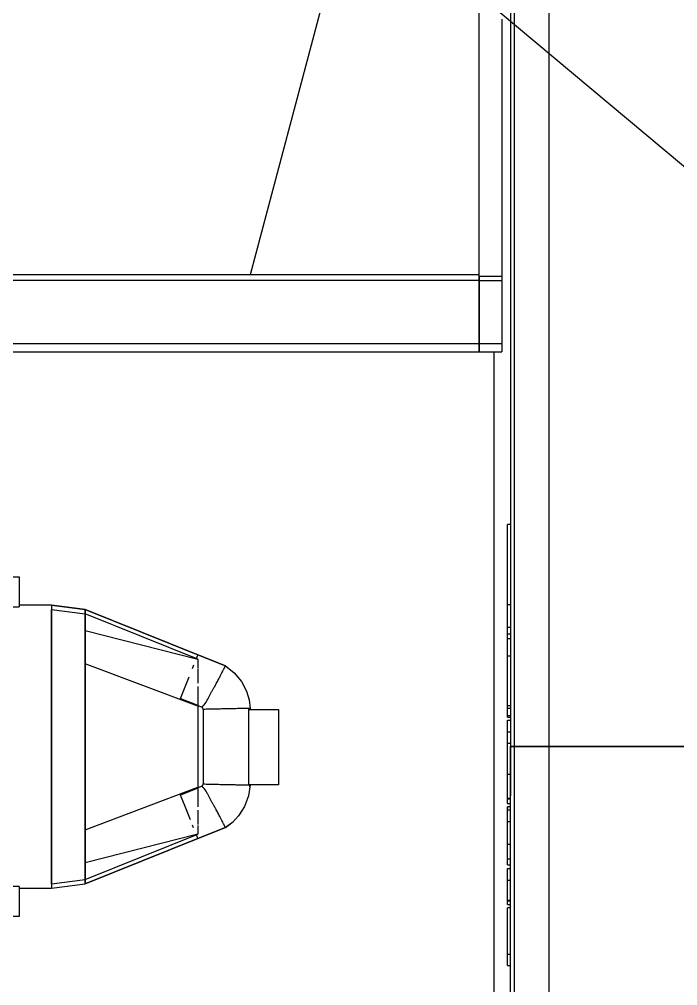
# Model space of a CAD drawing. Header units: metres. Extents: x -22 to 564, y 0 to 143.
# Drawn here: x 25.608 to 26.048, y 36.195 to 36.842 of the extents above; entities that cross this region are included whole.
import ezdxf
from ezdxf.xclip import XClip

# ---------------------------------------------------------------- set-up
doc = ezdxf.new("R2010")
doc.units = ezdxf.units.M
doc.header["$XCLIPFRAME"] = 2
doc.linetypes.add('XREF PB NEURO-ONCOLOGIA$0$XREF PB NEURO-ONCOLOGIA$0$Dash 1_5mm', pattern=[3, 1.5, -1.5])
for name, color, linetype in [('XREF  PB CONJ$0$PARQUE', 251, 'Continuous'), ('XREF PB NEURO-ONCOLOGIA$0$CANCELES', 1, 'Continuous'), ('XREF PB NEURO-ONCOLOGIA$0$EQUIPO', 8, 'Continuous')]:
    doc.layers.add(name, color=color, linetype=linetype)

# ---------------------------------------------------------------- blocks, each defined once
blk = doc.blocks.new('*U218')
for p, q in [((-647.31, 710.41), (-752.45, 315.54)), ((-599.17, 486.54), (-599.17, 569.85)), ((-578.25, 562.73), (-578.25, 429.68)), ((-599.17, 317.75), (-599.17, 486.54)), ((-584.1, 486.54), (-584.1, 317.75)), ((-578.25, 429.68), (-578.25, 285.42)), ((-599.17, 314.63), (-599.17, 317.75)), ((-584.1, 317.75), (-584.1, 314.63)), ((-599.17, 315.54), (-1247.57, 315.54)), ((-599.17, 311.72), (-1234.78, 311.72)), ((-599.17, 314.63), (-599.17, 311.72)), ((-599.17, 311.72), (-599.17, 314.63)), ((-599.17, 314.63), (-584.1, 314.63)), ((-599.17, 311.72), (-599.17, 296.95)), ((-599.17, 296.95), (-599.17, 311.72)), ((-599.17, 311.72), (-584.1, 311.72)), ((-584.1, 314.63), (-584.1, 311.72)), ((-584.1, 311.72), (-584.1, 296.95)), ((-599.17, 296.95), (-599.17, 269.58)), ((-599.17, 269.58), (-599.17, 296.95)), ((-584.1, 296.95), (-584.1, 269.58)), ((-578.25, 285.42), (-578.25, 132.95)), ((-1145.61, 269.58), (-599.17, 269.58)), ((-599.17, 269.58), (-599.17, 264)), ((-599.17, 264), (-599.17, 269.58)), ((-599.17, 269.58), (-584.1, 269.58)), ((-584.1, 269.58), (-584.1, 264)), ((-1136.3, 264), (-599.17, 264)), ((-599.17, 264), (-584.1, 264)), ((-589.1, -264), (-589.1, 264)), ((-578.18, 148.65), (-580.18, 148.65)), ((-580.18, 94.96), (-580.18, 148.64)), ((-578.25, 132.95), (-578.25, 0)), ((-986.74, 113.55), (-906.74, 113.55)), ((-906.74, 113.55), (-906.74, 93.55)), ((-986.74, 93.55), (-906.74, 93.55)), ((-885.31, 94.52), (-906.74, 94.52)), ((-862.75, 91.63), (-885.31, 94.52)), ((-885.31, 94.52), (-885.31, 94.51)), ((-885.31, 94.51), (-885.31, 91.63)), ((-885.31, 94.51), (-862.75, 91.63)), ((-885.31, 91.63), (-885.31, 79.9)), ((-885.31, 91.63), (-862.75, 88.74)), ((-885.31, 79.9), (-885.31, 91.63)), ((-787.28, 61.34), (-862.75, 91.63)), ((-862.75, 91.63), (-787.28, 61.28)), ((-862.75, 88.74), (-862.75, 91.63)), ((-862.75, 91.63), (-862.75, 88.74)), ((-580.18, 79.86), (-580.18, 95.02)), ((-580.18, 94.96), (-578.18, 94.96)), ((-862.75, 77.55), (-862.75, 88.74)), ((-787.28, 58.46), (-862.75, 88.74)), ((-862.75, 88.74), (-862.75, 77.55)), ((-885.31, 79.9), (-885.31, 56.8)), ((-885.31, 56.8), (-885.31, 79.9)), ((-580.18, 80.15), (-580.18, 79.86)), ((-580.18, 75.5), (-580.18, 80.15)), ((-580.18, 79.86), (-578.18, 79.86)), ((-862.75, 77.55), (-787.28, 58.46)), ((-862.75, 55.43), (-862.75, 77.55)), ((-862.75, 77.55), (-862.75, 55.43)), ((-580.18, 72.37), (-580.18, 75.5)), ((-580.18, 75.5), (-578.22, 75.5)), ((-580.18, 60.79), (-580.18, 72.74)), ((-580.18, 72.23), (-578.22, 72.23)), ((-788.26, 58.85), (-788.22, 58.95)), ((-788.22, 58.95), (-788.16, 59.11)), ((-788.16, 59.11), (-788.07, 59.34)), ((-788.07, 59.34), (-787.96, 59.6)), ((-787.96, 59.6), (-787.84, 59.9)), ((-787.84, 59.9), (-787.72, 60.21)), ((-787.72, 60.21), (-787.6, 60.51)), ((-787.6, 60.51), (-787.49, 60.79)), ((-787.49, 60.79), (-787.39, 61.02)), ((-787.39, 61.02), (-787.32, 61.19)), ((-787.32, 61.19), (-787.28, 61.3)), ((-787.28, 61.28), (-787.28, 61.34)), ((-787.27, 61.33), (-787.28, 61.28)), ((-787.28, 61.3), (-787.27, 61.33)), ((-787.28, 61.28), (-768.93, 53.9)), ((-787.28, 58.46), (-787.28, 52.53)), ((-768.91, 53.95), (-787.27, 61.33)), ((-580.18, 27.37), (-580.18, 60.79)), ((-580.18, 60.79), (-578.23, 60.79)), ((-885.31, 56.8), (-885.31, 24.9)), ((-885.31, 24.9), (-885.31, 56.8)), ((-862.75, 24.9), (-862.75, 55.43)), ((-787.28, 26.9), (-862.75, 55.43)), ((-862.75, 55.43), (-862.75, 24.9)), ((-790.9, 52.3), (-789.99, 54.56)), ((-787.28, 52), (-787.28, 42.43)), ((-768.91, 53.95), (-763, 49.35)), ((-795.89, 39.87), (-793.16, 46.68)), ((-763, 49.35), (-758.22, 43.6)), ((-798.97, 32.23), (-795.89, 39.87)), ((-787.28, 40.19), (-787.28, 26.9)), ((-758.22, 43.6), (-754.79, 36.96)), ((-754.79, 36.96), (-753.12, 31.2)), ((-798.97, 32.23), (-787.95, 27.8)), ((-787.28, 27.53), (-784.45, 26.39)), ((-787.28, 26.9), (-787.28, -27.1)), ((-787.28, 26.9), (-787.28, -27.1)), ((-753.12, 31.2), (-752.47, 25.47)), ((-580.18, 25.64), (-580.18, 27.37)), ((-580.18, 27.37), (-578.18, 27.37)), ((-885.31, 24.9), (-885.31, -25.1)), ((-885.31, -25.1), (-885.31, 24.9)), ((-862.75, -25.1), (-862.75, 24.9)), ((-862.75, 24.9), (-862.75, -25.1)), ((-783.84, 24.77), (-783.84, -24.97)), ((-753.44, 24.77), (-733.44, 24.77)), ((-753.44, 24.77), (-753.44, -25.58)), ((-752.47, 24.77), (-752.47, 25.47)), ((-733.44, 24.77), (-733.44, -25.58)), ((-580.18, 25.64), (-578.18, 25.64)), ((-580.18, 20.68), (-580.18, 25.61)), ((-580.18, 20.68), (-578.18, 20.68)), ((-580.18, 19.61), (-580.18, 20.66)), ((-580.18, 19.89), (-580.18, 19.61)), ((-580.18, 19.61), (-578.18, 19.61)), ((-580.18, 9.87), (-580.18, 17.72)), ((-580.18, 17.72), (-578.18, 17.72)), ((-580.18, 1.7), (-580.18, 9.95)), ((-580.18, 9.87), (-578.18, 9.87)), ((-578.18, 2.11), (-580.18, 2.11)), ((-580.18, 1.69), (-580.18, 2.11)), ((-580.18, -5.37), (-580.18, 1.69)), ((-578.25, -132.95), (-578.25, 0)), ((-580.18, -18.46), (-580.18, -5.37)), ((-580.18, -30.88), (-580.18, -18.46)), ((-580.18, -18.46), (-578.18, -18.46)), ((-885.31, -25.1), (-885.31, -57)), ((-885.31, -57), (-885.31, -25.1)), ((-862.75, -55.63), (-862.75, -25.1)), ((-862.75, -25.1), (-862.75, -55.63)), ((-752.47, -25.67), (-753.49, -33.08)), ((-733.44, -25.58), (-753.44, -25.58)), ((-862.75, -55.63), (-787.28, -27.1)), ((-787.89, -27.97), (-798.97, -32.43)), ((-784.45, -26.59), (-787.28, -27.73)), ((-787.28, -27.1), (-787.28, -40.39)), ((-580.18, -34.86), (-580.18, -30.88)), ((-795.89, -40.07), (-798.97, -32.43)), ((-753.49, -33.08), (-756.09, -40.1)), ((-580.18, -38.09), (-580.18, -34.75)), ((-578.18, -34.86), (-580.18, -34.86)), ((-580.18, -34.97), (-578.18, -34.97)), ((-580.18, -38.09), (-578.18, -38.09)), ((-793.16, -46.88), (-795.89, -40.07)), ((-787.28, -42.63), (-787.28, -52.2)), ((-756.09, -40.1), (-760.12, -46.4)), ((-578.18, -40.24), (-580.18, -40.24)), ((-580.18, -40.24), (-580.18, -41.41)), ((-580.18, -42.24), (-580.18, -40.24)), ((-580.18, -50.17), (-580.18, -42.33)), ((-580.18, -42.33), (-578.19, -42.33)), ((-792.29, -49.05), (-793.16, -46.88)), ((-764.28, -50.72), (-768.91, -54.15)), ((-760.12, -46.4), (-764.28, -50.72)), ((-580.18, -65.33), (-580.18, -50.17)), ((-580.18, -50.17), (-578.23, -50.17)), ((-885.31, -57), (-885.31, -80.1)), ((-885.31, -80.1), (-885.31, -57)), ((-862.75, -77.75), (-862.75, -55.63)), ((-862.75, -55.63), (-862.75, -77.75)), ((-790.17, -54.32), (-790.9, -52.5)), ((-787.28, -52.73), (-787.28, -58.66)), ((-768.93, -54.1), (-787.28, -61.48)), ((-787.27, -61.53), (-768.91, -54.15)), ((-787.28, -58.66), (-862.75, -77.75)), ((-862.75, -88.94), (-787.28, -58.66)), ((-787.28, -61.48), (-862.75, -91.83)), ((-862.75, -91.83), (-787.28, -61.54)), ((-788.22, -59.15), (-788.26, -59.05)), ((-788.16, -59.31), (-788.22, -59.15)), ((-788.07, -59.54), (-788.16, -59.31)), ((-787.96, -59.8), (-788.07, -59.54)), ((-787.84, -60.1), (-787.96, -59.8)), ((-787.72, -60.41), (-787.84, -60.1)), ((-787.6, -60.71), (-787.72, -60.41)), ((-787.49, -60.99), (-787.6, -60.71)), ((-787.39, -61.22), (-787.49, -60.99)), ((-787.32, -61.39), (-787.39, -61.22)), ((-787.28, -61.5), (-787.32, -61.39)), ((-787.28, -61.48), (-787.27, -61.53)), ((-787.28, -61.54), (-787.28, -61.48)), ((-787.27, -61.53), (-787.28, -61.5)), ((-580.18, -75.14), (-580.18, -65.33)), ((-580.18, -65.33), (-578.24, -65.33)), ((-580.18, -79.06), (-580.18, -75.14)), ((-580.18, -75.14), (-578.24, -75.14)), ((-885.31, -80.1), (-885.31, -91.83)), ((-885.31, -91.83), (-885.31, -80.1)), ((-862.75, -88.94), (-862.75, -77.75)), ((-862.75, -77.75), (-862.75, -88.94)), ((-580.18, -79.06), (-578.24, -79.06)), ((-580.18, -89.47), (-580.18, -81.63)), ((-580.18, -81.63), (-578.18, -81.63)), ((-885.31, -91.83), (-862.75, -88.94)), ((-862.75, -91.83), (-862.75, -88.94)), ((-862.75, -88.94), (-862.75, -91.83)), ((-580.18, -102.75), (-580.18, -89.47)), ((-580.18, -89.47), (-578.18, -89.47)), ((-906.74, -93.75), (-986.74, -93.75)), ((-906.74, -93.75), (-906.74, -113.75)), ((-906.74, -94.72), (-885.31, -94.72)), ((-885.31, -91.83), (-885.31, -94.71)), ((-885.31, -94.72), (-862.75, -91.83)), ((-885.31, -94.71), (-862.75, -91.83)), ((-885.31, -94.71), (-885.31, -94.72)), ((-580.18, -102.75), (-578.22, -102.75)), ((-580.18, -103.43), (-580.18, -102.77)), ((-580.18, -105.69), (-580.18, -103.43)), ((-578.18, -103.43), (-580.18, -103.43)), ((-580.18, -105.69), (-578.23, -105.69)), ((-578.22, -108), (-580.18, -108)), ((-580.18, -109.9), (-580.18, -108.01)), ((-580.18, -117.41), (-580.18, -109.9)), ((-906.74, -113.75), (-986.74, -113.75)), ((-580.18, -129.36), (-580.18, -117.41)), ((-580.18, -139.03), (-580.18, -129.36)), ((-578.25, -285.42), (-578.25, -132.95)), ((-580.18, -146.43), (-580.18, -139.03)), ((-578.22, -139.03), (-580.18, -139.03)), ((-580.18, -146.43), (-578.21, -146.43))]:
    blk.add_line(p, q)
for centre, radius, start, end in [((-787.12, 24.45), 34.61, 56.35377, 58.30799), ((-787.12, 24.45), 3.3, 5.48587, 35.99547), ((-787.12, -24.65), 3.3, 324.00453, 354.51413), ((-787.12, -24.65), 34.61, 356.29113, 358.30799), ((-787.12, -24.65), 34.61, 324.00445, 330), ((-787.12, -24.65), 34.61, 301.69201, 308.63295)]:
    blk.add_arc(centre, radius, start, end)
for centre, major_axis, start_param, end_param in [((-374.59, 0), (203.66, 0), 3.115167, 3.298165), ((-374.59, 0), (203.66, 0), 2.98502, 3.168019), ((-488.35, 0), (91.27, 0), 3.433569, 3.93172), ((-488.35, 0), (91.27, 0), 2.351465, 2.849616), ((-427.06, 0), (219.89, 0), 4.104862, 4.517065), ((-427.06, 0), (219.89, 0), 1.76612, 2.178324), ((-303.76, 0), (855.16, 0), 4.517065, 4.599967), ((-303.76, 0), (855.16, 0), 1.683219, 1.76612)]:
    blk.add_ellipse(centre, major_axis=major_axis, ratio=0.000002, start_param=start_param, end_param=end_param)
for points, knots in [([(-552.58, 1010.72), (-552.58, 1010.72), (-552.58, 1010.57), (-552.58, 1009.59), (-552.58, 1007.24), (-552.58, 1004.24), (-552.58, 1001.17), (-552.58, 998.51), (-552.58, 996), (-552.58, 993.8), (-552.58, 992.04), (-552.58, 990.22), (-552.58, 988.33), (-552.58, 986.37), (-552.59, 983.62), (-552.59, 979.95), (-552.59, 975.19), (-552.59, 970.06), (-552.59, 962.73), (-552.59, 948.65), (-552.57, 924.99), (-552.59, 890.72), (-552.58, 851.01), (-552.59, 791.28), (-552.57, 721.94), (-552.6, 644.4), (-552.59, 582.51), (-552.51, 517.21), (-552.6, 448.86), (-552.6, 378), (-552.58, 304.97), (-552.58, 230.15), (-552.58, 128.77), (-552.58, 51.5), (-552.58, 0)], [-0.6488628, -0.6488628, -0.6488628, -0.6488628, -0.640625, -0.625, -0.609375, -0.59375, -0.5859375, -0.578125, -0.5703125, -0.5664062, -0.5625, -0.5585938, -0.5546875, -0.5507812, -0.546875, -0.5390625, -0.53125, -0.5234375, -0.515625, -0.5, -0.46875, -0.4375, -0.40625, -0.375, -0.3125, -0.28125, -0.25, -0.21875, -0.1875, -0.15625, -0.125, -0.09375, -0.0625, 0, 0, 0, 0]), ([(-575.76, 972.15), (-575.76, 972.15), (-575.76, 972.08), (-575.76, 971.44), (-575.76, 969.44), (-575.76, 966.22), (-575.76, 962.48), (-575.76, 958.8), (-575.76, 955.67), (-575.76, 952.16), (-575.76, 948.43), (-575.76, 944.32), (-575.76, 938.36), (-575.76, 930.03), (-575.76, 914.81), (-575.76, 892.36), (-575.76, 859.76), (-575.76, 821.78), (-575.76, 778.8), (-575.76, 731.15), (-575.76, 661.73), (-575.76, 564.96), (-575.76, 435.46), (-575.76, 319.16), (-575.76, 222.71), (-575.76, 124.6), (-575.76, 49.82), (-575.76, 0)], [-0.6448547, -0.6448547, -0.6448547, -0.6448547, -0.640625, -0.625, -0.609375, -0.59375, -0.578125, -0.5703125, -0.5625, -0.5546875, -0.546875, -0.5390625, -0.53125, -0.515625, -0.5, -0.46875, -0.4375, -0.40625, -0.375, -0.34375, -0.3125, -0.25, -0.1875, -0.125, -0.09375, -0.0625, 0, 0, 0, 0]), ([(-784.45, 26.39), (-783.42, 27.38), (-782.13, 29.11), (-780.93, 31.28), (-780.3, 32.52), (-779.86, 33.45), (-779.42, 34.36), (-778.8, 35.54), (-778, 36.94), (-777.19, 38.26), (-776.65, 39.15), (-776.36, 39.66), (-776.15, 40.04), (-775.96, 40.42), (-775.7, 40.92), (-775.25, 41.76), (-774.63, 42.92), (-773.92, 44.21), (-773.07, 45.82), (-772.15, 47.61), (-770.94, 49.94), (-770.37, 51.09), (-770.12, 51.56)], [-1, -1, -1, -1, -0.9, -0.85, -0.825, -0.8, -0.775, -0.75, -0.7, -0.65, -0.625, -0.6125, -0.6, -0.5875, -0.575, -0.55, -0.5, -0.45, -0.4, -0.3, -0.2, 0, 0, 0, 0]), ([(-755.14, 25.43), (-755.67, 25.42), (-757.35, 25.4), (-760.98, 25.34), (-764.73, 25.27), (-767.4, 25.23), (-769.73, 25.17), (-772.19, 25.09), (-775.46, 25.04), (-779.56, 25), (-782.4, 24.87), (-783.84, 24.77)], [-1, -1, -1, -1, -0.8, -0.6, -0.5, -0.4, -0.35, -0.3, -0.2, -0.1, 0, 0, 0, 0]), ([(-752.47, 25.47), (-752.5, 25.47), (-752.7, 25.47), (-753.24, 25.46), (-753.73, 25.45), (-754.24, 25.45), (-754.68, 25.44), (-754.99, 25.44), (-755.11, 25.43), (-755.14, 25.43)], [-0.8888889, -0.8888889, -0.8888889, -0.8888889, -0.6666667, -0.5555556, -0.4444444, -0.3333333, -0.2222222, -0.1111111, 0, 0, 0, 0]), ([(-575.76, 0), (-575.76, -49.82), (-575.76, -124.6), (-575.76, -222.71), (-575.76, -319.16), (-575.76, -435.46), (-575.76, -564.96), (-575.76, -661.73), (-575.76, -731.15), (-575.76, -778.8), (-575.76, -821.78), (-575.76, -859.76), (-575.76, -892.36), (-575.76, -914.81), (-575.76, -930.03), (-575.76, -938.36), (-575.76, -944.32), (-575.76, -948.43), (-575.76, -952.16), (-575.76, -955.67), (-575.76, -958.8), (-575.76, -962.48), (-575.76, -966.22), (-575.76, -969.44), (-575.76, -971.44), (-575.76, -972.08), (-575.76, -972.15), (-575.76, -972.15)], [0, 0, 0, 0, 0.0625, 0.09375, 0.125, 0.1875, 0.25, 0.3125, 0.34375, 0.375, 0.40625, 0.4375, 0.46875, 0.5, 0.515625, 0.53125, 0.5390625, 0.546875, 0.5546875, 0.5625, 0.5703125, 0.578125, 0.59375, 0.609375, 0.625, 0.640625, 0.6448547, 0.6448547, 0.6448547, 0.6448547]), ([(-552.58, 0), (-552.58, -51.5), (-552.58, -128.77), (-552.58, -230.15), (-552.58, -304.97), (-552.6, -378), (-552.6, -448.86), (-552.51, -517.21), (-552.59, -582.51), (-552.6, -644.4), (-552.57, -721.94), (-552.59, -791.28), (-552.58, -851.01), (-552.59, -890.72), (-552.57, -924.99), (-552.59, -948.65), (-552.59, -964.74), (-552.59, -973.6), (-552.59, -979.94), (-552.58, -984.36), (-552.58, -987.7), (-552.58, -990.22), (-552.58, -992.04), (-552.58, -993.8), (-552.58, -996), (-552.58, -998.51), (-552.58, -1001.17), (-552.58, -1004.24), (-552.58, -1007.24), (-552.58, -1009.59), (-552.58, -1010.57), (-552.58, -1010.72), (-552.58, -1010.72)], [0, 0, 0, 0, 0.0625, 0.09375, 0.125, 0.15625, 0.1875, 0.21875, 0.25, 0.28125, 0.3125, 0.375, 0.40625, 0.4375, 0.46875, 0.5, 0.515625, 0.53125, 0.5390625, 0.546875, 0.5546875, 0.5585938, 0.5625, 0.5664062, 0.5703125, 0.578125, 0.5859375, 0.59375, 0.609375, 0.625, 0.640625, 0.6488628, 0.6488628, 0.6488628, 0.6488628]), ([(-783.84, -24.97), (-782.4, -25.07), (-779.56, -25.2), (-775.46, -25.24), (-772.19, -25.29), (-769.73, -25.37), (-767.4, -25.43), (-764.73, -25.47), (-760.98, -25.54), (-757.35, -25.6), (-755.67, -25.62), (-755.14, -25.63)], [-1, -1, -1, -1, -0.9, -0.8, -0.7, -0.65, -0.6, -0.5, -0.4, -0.2, 0, 0, 0, 0]), ([(-770.12, -51.76), (-770.37, -51.29), (-770.94, -50.14), (-772.15, -47.81), (-773.07, -46.02), (-773.92, -44.41), (-774.63, -43.12), (-775.25, -41.96), (-775.7, -41.12), (-775.96, -40.62), (-776.16, -40.24), (-776.36, -39.86), (-776.65, -39.35), (-777.19, -38.45), (-778, -37.14), (-778.81, -35.74), (-779.42, -34.56), (-779.86, -33.65), (-780.31, -32.71), (-780.93, -31.47), (-782.13, -29.31), (-783.42, -27.58), (-784.45, -26.59)], [-1, -1, -1, -1, -0.8, -0.7, -0.6, -0.55, -0.5, -0.45, -0.425, -0.4125, -0.4, -0.3875, -0.375, -0.35, -0.3, -0.25, -0.225, -0.2, -0.175, -0.15, -0.1, 0, 0, 0, 0]), ([(-768.93, -54.1), (-768.91, -54.14), (-768.89, -54.18), (-769.01, -53.94), (-769.26, -53.45), (-769.48, -53.01), (-769.71, -52.56), (-769.91, -52.17), (-770.06, -51.88), (-770.11, -51.78), (-770.12, -51.76)], [-1, -1, -1, -1, -0.888889, -0.666667, -0.555556, -0.444444, -0.333333, -0.222222, -0.111111, 0, 0, 0, 0])]:
    blk.add_open_spline(points, degree=3, knots=knots)
for points in [[(-770.12, 51.56), (-770.11, 51.58), (-770.06, 51.68), (-769.91, 51.97), (-769.71, 52.36), (-769.48, 52.81), (-769.26, 53.25), (-769.07, 53.62), (-768.95, 53.86), (-768.9, 53.97), (-768.91, 53.94), (-768.93, 53.9)], [(-578.18, 34.98), (-578.18, 23.33), (-578.18, 11.66), (-578.18, 0)], [(-578.18, -0.35), (-578.18, -11.22), (-578.18, -22.1), (-578.18, -32.96)], [(-755.14, -25.63), (-755.11, -25.63), (-754.99, -25.64), (-754.68, -25.64), (-754.24, -25.65), (-753.73, -25.65), (-753.24, -25.66), (-752.83, -25.67), (-752.56, -25.67), (-752.48, -25.67), (-752.47, -25.67)]]:
    blk.add_open_spline(points, degree=3)
blk = doc.blocks.new('XREF PB NEURO-ONCOLOGIA')
at = {"layer": 'XREF PB NEURO-ONCOLOGIA$0$CANCELES', "color": 1, "linetype": 'XREF PB NEURO-ONCOLOGIA$0$XREF PB NEURO-ONCOLOGIA$0$Dash 1_5mm', "true_color": 0xff0000}
blk.add_line((2.88167, 18.98617), (5.73157, 22.38255), dxfattribs=at)
at = {"layer": 'XREF PB NEURO-ONCOLOGIA$0$EQUIPO', "xscale": 0.0009999999999940395, "yscale": 0.0009999999999940395, "zscale": 0.0009999999999940395, "rotation": 270}
blk.add_blockref('*U218', (2.88167, 18.98617), dxfattribs=at)
blk = doc.blocks.new('XREF  PB CONJ')
at = {"layer": 'XREF  PB CONJ$0$PARQUE', "true_color": 0x136734}
h = blk.add_hatch(dxfattribs=at)
h.set_pattern_fill('CROSS', color=116, scale=0.02, angle=90)
edge = h.paths.add_edge_path()
edge.add_line((3.58827, 104.60563), (1.69357, 104.36841))
edge.add_line((1.69357, 104.36841), (2.47841, 17.60831))
edge.add_line((2.47841, 17.60831), (97.731, 17.93364))
edge.add_arc((97.72474, 19.237), 1.30337, 270.27519, 363.10058)
edge.add_line((99.0262, 19.3075), (96.47621, 19.30776))
edge.add_line((96.47621, 19.30776), (96.60198, 20.22399))
edge.add_line((96.60198, 20.22399), (62.41283, 20.22399))
edge.add_arc((58.63294, 24.65353), 5.82309, 229.524665, 310.475335, ccw=False)
edge.add_line((54.85305, 20.22399), (26.25265, 20.21884))
edge.add_line((26.25265, 20.21884), (4.28368, 20.03042))
edge.add_line((4.28368, 20.03042), (4.05501, 46.6913))
edge.add_line((4.05501, 46.6913), (2.38805, 46.6912))
edge.add_line((2.38805, 46.6912), (2.38806, 54.8033))
edge.add_line((2.38806, 54.8033), (3.98543, 54.80339))
edge.add_line((3.98543, 54.80339), (3.74643, 82.66789))
edge.add_line((3.74643, 82.66789), (3.61847, 95.25564))
edge.add_line((3.61847, 95.25564), (3.58827, 104.60563))

msp = doc.modelspace()

# ---------------------------------------------------------------- block references
at = {"rotation": 90}
msp.add_blockref('XREF PB NEURO-ONCOLOGIA', (45.50103, 33.47338), dxfattribs=at)

# ---------------------------------------------------------------- next in the draw order: block references
ref = msp.add_blockref('XREF  PB CONJ', (67.8976, 28.71, 0), dxfattribs=dict(rotation=89.50849308405942))
XClip(ref).set_block_clipping_path([(-2.936402334, 82.9334608569), (21.1250270707, 82.9334608569), (21.1250270707, 49.0397586863), (26.6296707885, 49.0397586863), (26.6284018429, 17.4712422498), (-2.8531787476, 17.4341989701)])

doc.saveas('drawing.dxf')
